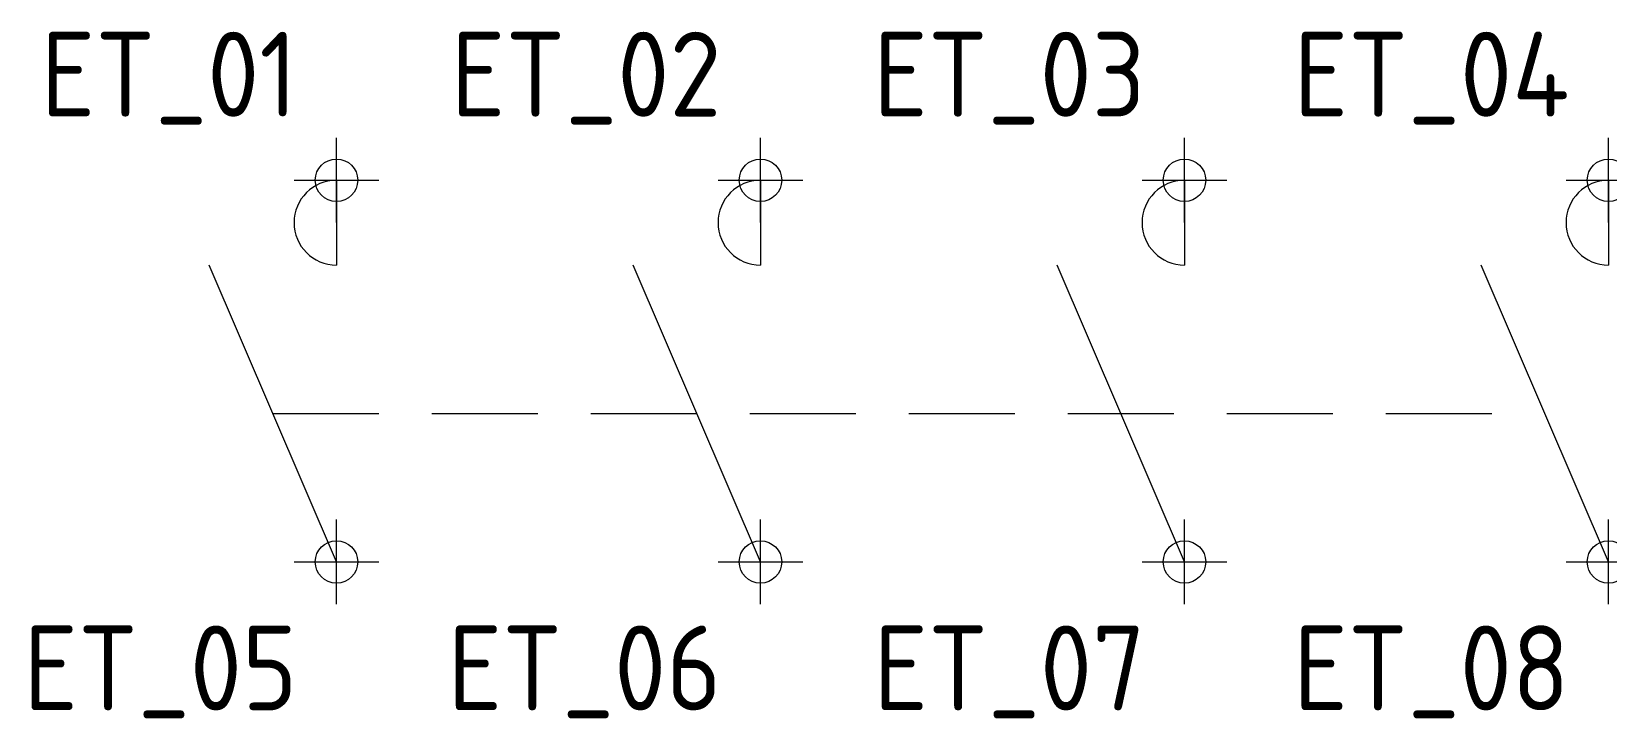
# Model space of a CAD drawing. Extents: x 272.8 to 310, y 2611.9 to 2628.1.
import ezdxf
from ezdxf.enums import TextEntityAlignment as Align

# ---------------------------------------------------------------- set-up
doc = ezdxf.new("R2010")
doc.units = 0
doc.header["$LTSCALE"] = 10
doc.header["$MEASUREMENT"] = 0
doc.header["$PDMODE"] = 34
doc.header["$PDSIZE"] = -5
doc.linetypes.add('DASHED2', pattern=[0.375, 0.25, -0.125])
doc.layers.get('0').update_dxf_attribs({"linetype": 'CONTINUOUS'})
doc.layers.add('C', color=7, linetype='CONTINUOUS')
doc.layers.add('TKST2', color=1, linetype='CONTINUOUS')
doc.styles.get("Standard").update_dxf_attribs({"font": 'iso8.shx'})

msp = doc.modelspace()

# ---------------------------------------------------------------- linework, layer by layer
for points in [[(280, 2624.575, 1), (280, 2622.575)], [(290, 2624.575, 1), (290, 2622.575)], [(300, 2624.575, 1), (300, 2622.575)], [(300, 2624.575, 1), (300, 2622.575)], [(310, 2624.575, 1), (310, 2622.575)]]:
    msp.add_lwpolyline(points, format="xyb")
for points in [[(280, 2624.575), (280, 2622.575)], [(290, 2624.575), (290, 2622.575)], [(300, 2624.575), (300, 2622.575)], [(300, 2624.575), (300, 2622.575)], [(310, 2624.575), (310, 2622.575)], [(280, 2615.575), (277, 2622.575)], [(290, 2615.575), (287, 2622.575)], [(300, 2615.575), (297, 2622.575)], [(300, 2615.575), (297, 2622.575)], [(310, 2615.575), (307, 2622.575)]]:
    msp.add_lwpolyline(points)
at = {"linetype": 'DASHED2'}
msp.add_lwpolyline([(278.5, 2619.075), (308.5, 2619.075)], dxfattribs=at)
at = {"layer": 'C', "color": 1}
msp.add_point((280, 2624.575), dxfattribs=at)
at = {"layer": 'C', "color": 3}
msp.add_point((290, 2624.575), dxfattribs=at)
at = {"layer": 'C', "color": 5}
msp.add_point((300, 2624.575), dxfattribs=at)
at = {"layer": 'C', "color": 7}
msp.add_point((310, 2624.575), dxfattribs=at)
at = {"layer": 'C', "color": 2}
msp.add_point((280, 2615.575), dxfattribs=at)
at = {"layer": 'C', "color": 4}
msp.add_point((290, 2615.575), dxfattribs=at)
at = {"layer": 'C', "color": 6}
msp.add_point((300, 2615.575), dxfattribs=at)
at = {"layer": 'C', "color": 8}
msp.add_point((310, 2615.575), dxfattribs=at)

# ---------------------------------------------------------------- texts
at = {"layer": 'TKST2'}
for tag, p in [('ET_01', (279.08, 2626.075)), ('ET_02', (289.08, 2626.075)), ('ET_03', (299.08, 2626.075)), ('ET_04', (309.08, 2626.075))]:
    msp.add_attdef(tag, text='', height=2, dxfattribs=at).set_placement(p, align=Align.RIGHT)
for tag, p in [('ET_05', (279.08, 2614.075)), ('ET_06', (289.08, 2614.075)), ('ET_07', (299.08, 2614.075)), ('ET_08', (309.08, 2614.075))]:
    msp.add_attdef(tag, text='', height=2, dxfattribs=at).set_placement(p, align=Align.TOP_RIGHT)

doc.saveas('drawing.dxf')
